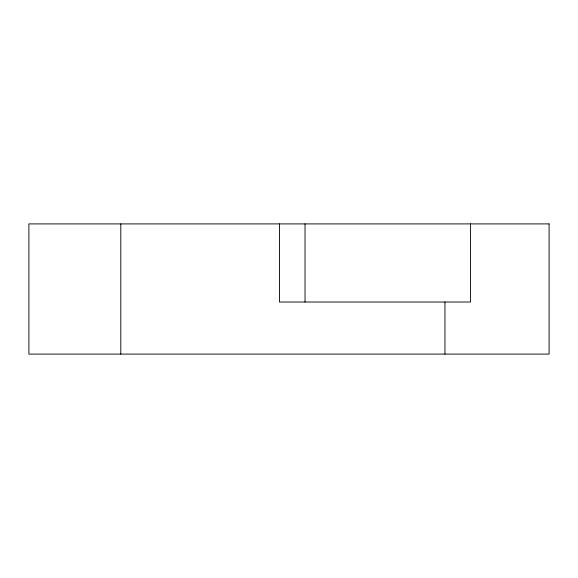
<?xml version="1.0" encoding="UTF-8"?>
<svg xmlns="http://www.w3.org/2000/svg" width="578" height="578" viewBox="0 0 578 578"><rect width="100%" height="100%" fill="white"/><g stroke="black" fill="none" stroke-linecap="round" stroke-linejoin="round"><path stroke-width="0.87" d="M470.535 223.903L470.535 302.019L279.456 302.019L279.456 223.903M444.959 302.019L444.959 354.097M305.032 223.903L305.032 302.019M120.802 223.903L120.802 354.097M549.1 223.903L28.9 223.903L28.9 354.097L549.1 354.097L549.1 223.903"/></g></svg>
